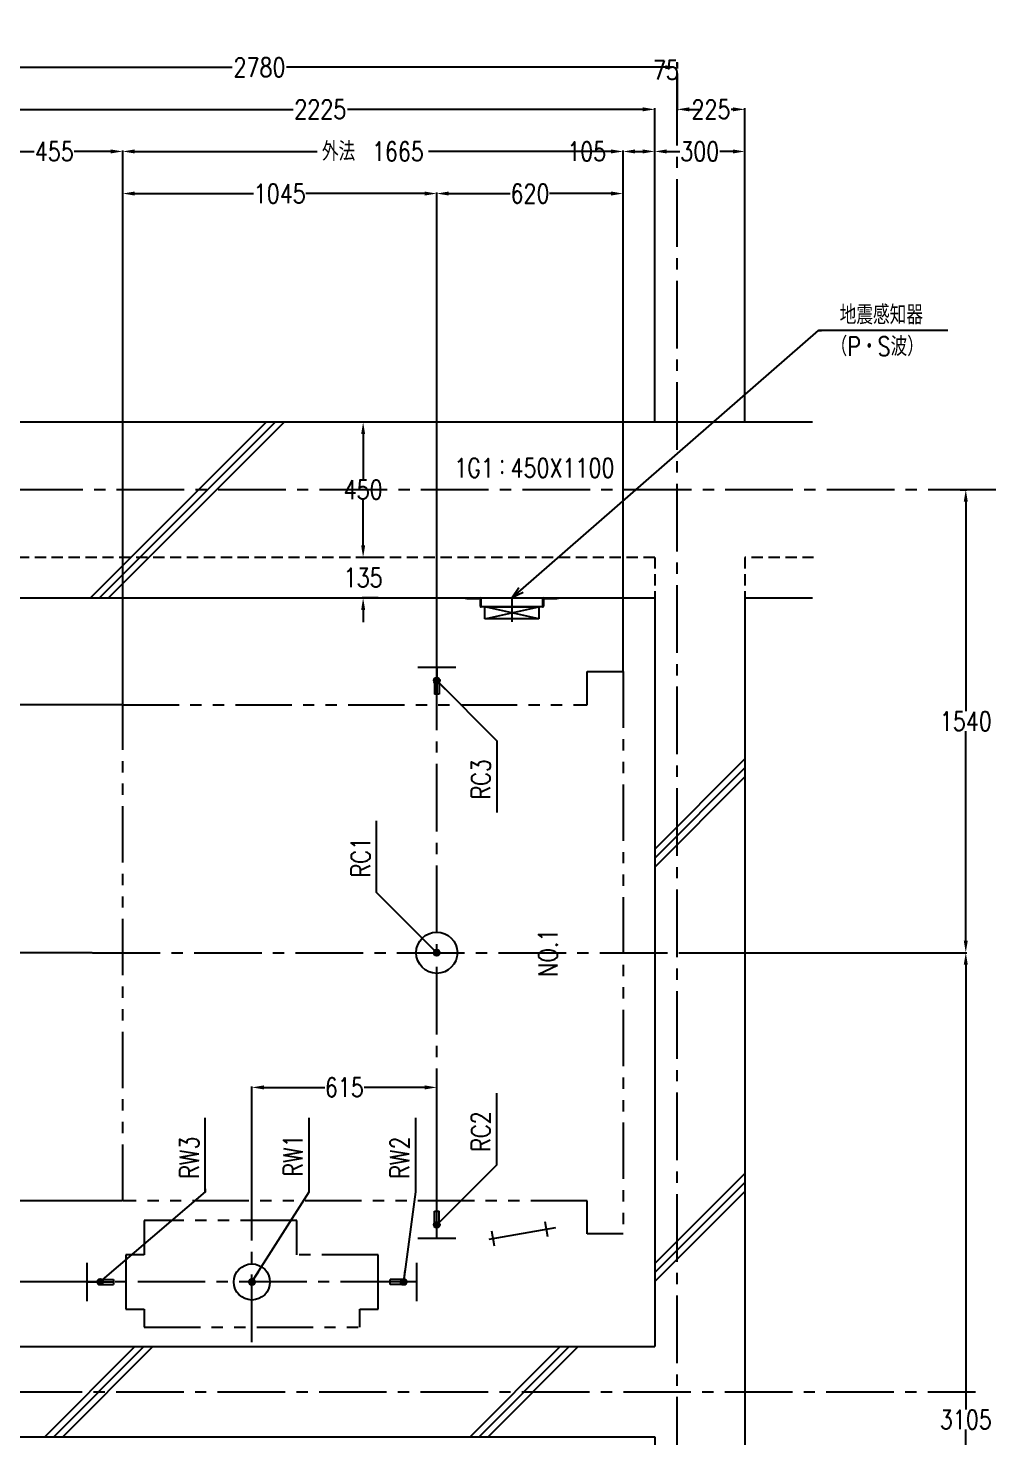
# Model space of a CAD drawing. Extents: x 1836 to 16224, y 361 to 11429.
# Drawn here: x 4117 to 7336, y 6359 to 11044 of the extents above; entities that cross this region are included whole.
import ezdxf
from ezdxf.enums import TextEntityAlignment as Align

# ---------------------------------------------------------------- set-up
doc = ezdxf.new("R2010")
doc.units = 0
doc.header["$LTSCALE"] = 300
doc.header["$MEASUREMENT"] = 0
for name, pattern in [('CENTER2', [1.125, 0.75, -0.125, 0.125, -0.125]), ('HIDDEN2', [0.1875, 0.125, -0.0625]), ('PHANTOM2', [1.25, 0.625, -0.125, 0.125, -0.125, 0.125, -0.125])]:
    doc.linetypes.add(name, pattern=pattern)
doc.layers.get('0').update_dxf_attribs({"linetype": 'CONTINUOUS'})
doc.layers.get('DEFPOINTS').update_dxf_attribs({"color": 8, "linetype": 'CONTINUOUS'})
for name, color, linetype in [('ZZ-BUILD-AXIS-T', 7, 'CENTER2'), ('ZZ-BUILD-W', 3, 'CONTINUOUS'), ('ZZ-CENT', 7, 'CENTER2'), ('ZZ-COMMENT', 6, 'CONTINUOUS'), ('ZZ-DIM-COM1', 6, 'CONTINUOUS'), ('ZZ-DIM-COM2', 7, 'CONTINUOUS'), ('ZZ-ETC', 7, 'CONTINUOUS'), ('ZZ-KIKI-ALL', 7, 'CONTINUOUS'), ('ZZ-OBJE', 3, 'CONTINUOUS'), ('ZZ-PHAN', 5, 'PHANTOM2')]:
    doc.layers.add(name, color=color, linetype=linetype)
doc.styles.add('MITOH', font='romans.shx', dxfattribs={"width": 0.8, "bigfont": 'extfont.shx'})
doc.dimstyles.get("Standard").update_dxf_attribs({"dimtxt": 0.18, "dimasz": 0.18, "dimexe": 0.18, "dimexo": 0.0625, "dimgap": 0.09, "dimtad": 0, "dimtih": 1, "dimtoh": 1, "dimzin": 0, "dimdsep": 46, "dimtxsty": 'MITOH', "dimcen": 0.09, "dimadec": 0, "dimazin": 0, "dimtfac": 1, "dimtofl": 0, "dimtmove": 2, "dimatfit": 3, "dimfxl": 1, "dimtolj": 1, "dimarcsym": 0})

# ---------------------------------------------------------------- blocks, each defined once
blk = doc.blocks.new('*U369')
at = {"layer": 'ZZ-COMMENT', "style": 'MITOH', "width": 0.8}
blk.add_text('RC1', height=63, rotation=90, dxfattribs=at).set_placement((5589.9, 8422.2))
blk = doc.blocks.new('DOTSMALL')
at = {"color": 0, "linetype": 'ByBlock'}
blk.add_line((0, 0), (-1, 0), dxfattribs=at)
for radius in [0.25, 0.17, 0.09]:
    blk.add_circle((0, 0), radius, dxfattribs=at)
blk = doc.blocks.new('*U370')
at = {"layer": 'ZZ-COMMENT'}
blk.add_lwpolyline([(5811.9, 8171.4), (5611.9, 8371.4), (5611.9, 8381.4)], dxfattribs=at)
at = {"layer": 'ZZ-COMMENT', "xscale": 40, "yscale": 40, "zscale": 40, "rotation": 314.9999999974246}
blk.add_blockref('DOTSMALL', (5811.9, 8171.4), dxfattribs=at)
blk = doc.blocks.new('*U371')
at = {"layer": 'ZZ-COMMENT', "style": 'MITOH', "width": 0.8}
blk.add_text('RC2', height=63, rotation=90, dxfattribs=at).set_placement((5989.9, 7510))
blk = doc.blocks.new('*U372')
at = {"layer": 'ZZ-COMMENT'}
blk.add_lwpolyline([(5811.9, 7266.4), (6011.9, 7466.4), (6011.9, 7476.4)], dxfattribs=at)
at = {"layer": 'ZZ-COMMENT', "xscale": 40, "yscale": 40, "zscale": 40, "rotation": 224.9999999974309}
blk.add_blockref('DOTSMALL', (5811.9, 7266.4), dxfattribs=at)
blk = doc.blocks.new('*U373')
at = {"layer": 'ZZ-COMMENT', "style": 'MITOH', "width": 0.8}
blk.add_text('RC3', height=63, rotation=90, dxfattribs=at).set_placement((5989.9, 8681.6))
blk = doc.blocks.new('*U374')
at = {"layer": 'ZZ-COMMENT'}
blk.add_lwpolyline([(5811.9, 9076.4), (6011.9, 8876.4), (6011.9, 8866.4)], dxfattribs=at)
at = {"layer": 'ZZ-COMMENT', "xscale": 40, "yscale": 40, "zscale": 40, "rotation": 134.999999997431}
blk.add_blockref('DOTSMALL', (5811.9, 9076.4), dxfattribs=at)
blk = doc.blocks.new('*U375')
at = {"layer": 'ZZ-COMMENT', "style": 'MITOH', "width": 0.8}
blk.add_text('RW1', height=63, rotation=90, dxfattribs=at).set_placement((5364.9, 7427.2))
blk = doc.blocks.new('*U376')
at = {"layer": 'ZZ-COMMENT'}
blk.add_lwpolyline([(5196.9, 7076.4), (5386.9, 7376.4), (5386.9, 7386.4)], dxfattribs=at)
at = {"layer": 'ZZ-COMMENT', "xscale": 40, "yscale": 40, "zscale": 40, "rotation": 237.6525564979842}
blk.add_blockref('DOTSMALL', (5196.9, 7076.4), dxfattribs=at)
blk = doc.blocks.new('*U377')
at = {"layer": 'ZZ-COMMENT', "style": 'MITOH', "width": 0.8}
blk.add_text('RW2', height=63, rotation=90, dxfattribs=at).set_placement((5719.9, 7420))
blk = doc.blocks.new('*U378')
at = {"layer": 'ZZ-COMMENT'}
blk.add_lwpolyline([(5701.9, 7076.4), (5741.9, 7376.4), (5741.9, 7386.4)], dxfattribs=at)
at = {"layer": 'ZZ-COMMENT', "xscale": 40, "yscale": 40, "zscale": 40, "rotation": 262.4053566288342}
blk.add_blockref('DOTSMALL', (5701.9, 7076.4), dxfattribs=at)
blk = doc.blocks.new('*U379')
at = {"layer": 'ZZ-COMMENT', "style": 'MITOH', "width": 0.8}
blk.add_text('RW3', height=63, rotation=90, dxfattribs=at).set_placement((5019.9, 7420))
blk = doc.blocks.new('*U380')
at = {"layer": 'ZZ-COMMENT'}
blk.add_lwpolyline([(4691.9, 7076.4), (5041.9, 7376.4), (5041.9, 7386.4)], dxfattribs=at)
at = {"layer": 'ZZ-COMMENT', "xscale": 40, "yscale": 40, "zscale": 40, "rotation": 220.6012946424311}
blk.add_blockref('DOTSMALL', (4691.9, 7076.4), dxfattribs=at)
blk = doc.blocks.new('*U382')
at = {"layer": 'ZZ-COMMENT', "style": 'MITOH', "width": 0.8}
for s, p in [('地震感知器', (7152.4, 10261.4)), ('（P・S波）', (7122.1, 10156.4))]:
    blk.add_text(s, height=63, dxfattribs=at).set_placement(p)
blk = doc.blocks.new('_OPEN30')
at = {"color": 0, "linetype": 'ByBlock'}
for p, q in [((-1, 0.27), (0, 0)), ((0, 0), (-1, -0.27)), ((0, 0), (-1, 0))]:
    blk.add_line(p, q, dxfattribs=at)
blk = doc.blocks.new('*U383')
at = {"layer": 'ZZ-COMMENT'}
blk.add_lwpolyline([(6092, 9377.7), (7081.9, 10241.4), (7091.9, 10241.4)], dxfattribs=at)
at = {"layer": 'ZZ-COMMENT', "xscale": 40, "yscale": 40, "zscale": 40, "rotation": 221.1062924474804}
blk.add_blockref('_OPEN30', (6061.9, 9351.4), dxfattribs=at)
blk = doc.blocks.new('*D422')
at = {"layer": 'DEFPOINTS', "color": 0, "transparency": 16777216}
for p in [(6291.1, 7968.6), (7236.1, 7968.6), (6226.1, 4863.6)]:
    blk.add_point(p, dxfattribs=at)
at = {"layer": 'ZZ-DIM-COM1', "color": 0, "lineweight": -2, "transparency": 16777216}
for p, q in [((6292.3, 7968.6), (7239.7, 7968.6)), ((7236.1, 7928.6), (7236.1, 6449.4)), ((7236.1, 4903.6), (7236.1, 6382.8)), ((6227.3, 4863.6), (7239.7, 4863.6))]:
    blk.add_line(p, q, dxfattribs=at)
at = {"layer": 'ZZ-DIM-COM1', "color": 0, "transparency": 16777216}
for points in [[(7229.4, 7928.6), (7242.8, 7928.6), (7236.1, 7968.6)], [(7229.4, 4903.6), (7242.8, 4903.6), (7236.1, 4863.6)]]:
    blk.add_solid(points, dxfattribs=at)
at = {"layer": 'ZZ-DIM-COM1', "color": 0, "transparency": 16777216, "insert": (7236.1, 6416.1), "char_height": 63, "attachment_point": 5, "style": 'MITOH'}
blk.add_mtext('\\A1;3105', dxfattribs=at)
blk = doc.blocks.new('*D423')
at = {"layer": 'DEFPOINTS', "color": 0, "transparency": 16777216}
for p in [(7216.1, 9508.6), (7236.1, 9508.6), (6291.1, 7968.6)]:
    blk.add_point(p, dxfattribs=at)
at = {"layer": 'ZZ-DIM-COM1', "color": 0, "lineweight": -2, "transparency": 16777216}
for p, q in [((7217.3, 9508.6), (7239.7, 9508.6)), ((7236.1, 9468.6), (7236.1, 8771.9)), ((7236.1, 8008.6), (7236.1, 8705.3)), ((6292.3, 7968.6), (7239.7, 7968.6))]:
    blk.add_line(p, q, dxfattribs=at)
at = {"layer": 'ZZ-DIM-COM1', "color": 0, "transparency": 16777216}
for points in [[(7229.4, 9468.6), (7242.8, 9468.6), (7236.1, 9508.6)], [(7229.4, 8008.6), (7242.8, 8008.6), (7236.1, 7968.6)]]:
    blk.add_solid(points, dxfattribs=at)
at = {"layer": 'ZZ-DIM-COM1', "color": 0, "transparency": 16777216, "insert": (7236.1, 8738.6), "char_height": 63, "attachment_point": 5, "style": 'MITOH'}
blk.add_mtext('\\A1;1540', dxfattribs=at)
blk = doc.blocks.new('*D426')
at = {"layer": 'DEFPOINTS', "color": 0, "transparency": 16777216}
for p in [(2836.1, 6358.6), (3976.1, 6358.6), (4231.1, 5798.6)]:
    blk.add_point(p, dxfattribs=at)
at = {"layer": 'ZZ-DIM-COM1', "color": 0, "lineweight": -2, "transparency": 16777216}
for p, q in [((3974.8, 6358.6), (2832.5, 6358.6)), ((2836.1, 6318.6), (2836.1, 6111.9)), ((2836.1, 5838.6), (2836.1, 6045.3)), ((4229.8, 5798.6), (2832.5, 5798.6))]:
    blk.add_line(p, q, dxfattribs=at)
at = {"layer": 'ZZ-DIM-COM1', "color": 0, "transparency": 16777216}
for points in [[(2829.4, 6318.6), (2842.8, 6318.6), (2836.1, 6358.6)], [(2829.4, 5838.6), (2842.8, 5838.6), (2836.1, 5798.6)]]:
    blk.add_solid(points, dxfattribs=at)
at = {"layer": 'ZZ-DIM-COM1', "color": 0, "transparency": 16777216, "insert": (2836.1, 6078.6), "char_height": 63, "attachment_point": 5, "style": 'MITOH'}
blk.add_mtext('\\A1;560', dxfattribs=at)
blk = doc.blocks.new('*D437')
at = {"layer": 'DEFPOINTS', "color": 0, "transparency": 16777216}
for p in [(5476.1, 10493.6), (6096.1, 9733.6), (5476.1, 8915.6)]:
    blk.add_point(p, dxfattribs=at)
at = {"layer": 'ZZ-DIM-COM2', "color": 0, "lineweight": -2, "transparency": 16777216}
for p, q in [((5476.1, 8916.9), (5476.1, 10497.2)), ((6096.1, 9734.9), (6096.1, 10497.2)), ((5516.1, 10493.6), (5720.7, 10493.6)), ((6056.1, 10493.6), (5851.5, 10493.6))]:
    blk.add_line(p, q, dxfattribs=at)
at = {"layer": 'ZZ-DIM-COM2', "color": 0, "transparency": 16777216}
for points in [[(5516.1, 10500.3), (5516.1, 10487), (5476.1, 10493.6)], [(6056.1, 10500.3), (6056.1, 10487), (6096.1, 10493.6)]]:
    blk.add_solid(points, dxfattribs=at)
at = {"layer": 'ZZ-DIM-COM2', "color": 0, "transparency": 16777216, "insert": (5786.1, 10493.6), "char_height": 63, "attachment_point": 5, "style": 'MITOH'}
blk.add_mtext('\\A1;620', dxfattribs=at)
blk = doc.blocks.new('*D438')
at = {"layer": 'DEFPOINTS', "color": 0, "transparency": 16777216}
for p in [(4431.1, 10493.6), (4431.1, 9733.6), (5476.1, 8915.6)]:
    blk.add_point(p, dxfattribs=at)
at = {"layer": 'ZZ-DIM-COM2', "color": 0, "lineweight": -2, "transparency": 16777216}
for p, q in [((4431.1, 9734.9), (4431.1, 10497.2)), ((5476.1, 8916.9), (5476.1, 10497.2)), ((4471.1, 10493.6), (4866.6, 10493.6)), ((5436.1, 10493.6), (5040.6, 10493.6))]:
    blk.add_line(p, q, dxfattribs=at)
at = {"layer": 'ZZ-DIM-COM2', "color": 0, "transparency": 16777216}
for points in [[(4471.1, 10500.3), (4471.1, 10487), (4431.1, 10493.6)], [(5436.1, 10500.3), (5436.1, 10487), (5476.1, 10493.6)]]:
    blk.add_solid(points, dxfattribs=at)
at = {"layer": 'ZZ-DIM-COM2', "color": 0, "transparency": 16777216, "insert": (4953.6, 10493.6), "char_height": 63, "attachment_point": 5, "style": 'MITOH'}
blk.add_mtext('\\A1;1045', dxfattribs=at)
blk = doc.blocks.new('*D439')
at = {"layer": 'DEFPOINTS', "color": 0, "transparency": 16777216}
for p in [(6201.1, 10633.6), (6201.1, 9733.6), (6096.1, 8903.6)]:
    blk.add_point(p, dxfattribs=at)
at = {"layer": 'ZZ-DIM-COM1', "color": 0, "lineweight": -2, "transparency": 16777216}
for p, q in [((6096.1, 8904.9), (6096.1, 10637.2)), ((6201.1, 9734.9), (6201.1, 10637.2)), ((6136.1, 10633.6), (6161.1, 10633.6))]:
    blk.add_line(p, q, dxfattribs=at)
at = {"layer": 'ZZ-DIM-COM1', "color": 0, "transparency": 16777216}
for points in [[(6136.1, 10640.3), (6136.1, 10627), (6096.1, 10633.6)], [(6161.1, 10640.3), (6161.1, 10627), (6201.1, 10633.6)]]:
    blk.add_solid(points, dxfattribs=at)
at = {"layer": 'ZZ-DIM-COM1', "color": 0, "transparency": 16777216, "insert": (5974.9, 10633.6), "char_height": 63, "attachment_point": 5, "style": 'MITOH'}
blk.add_mtext('\\A1;105', dxfattribs=at)
blk = doc.blocks.new('*D440')
at = {"layer": 'DEFPOINTS', "color": 0, "transparency": 16777216}
for p in [(4431.1, 10633.6), (6096.1, 8903.6), (4431.1, 8793.6)]:
    blk.add_point(p, dxfattribs=at)
at = {"layer": 'ZZ-DIM-COM1', "color": 0, "lineweight": -2, "transparency": 16777216}
for p, q in [((4431.1, 8794.9), (4431.1, 10637.2)), ((6096.1, 8904.9), (6096.1, 10637.2)), ((4471.1, 10633.6), (5078.7, 10633.6)), ((6056.1, 10633.6), (5448.5, 10633.6))]:
    blk.add_line(p, q, dxfattribs=at)
at = {"layer": 'ZZ-DIM-COM1', "color": 0, "transparency": 16777216}
for points in [[(4471.1, 10640.3), (4471.1, 10627), (4431.1, 10633.6)], [(6056.1, 10640.3), (6056.1, 10627), (6096.1, 10633.6)]]:
    blk.add_solid(points, dxfattribs=at)
at = {"layer": 'ZZ-DIM-COM1', "color": 0, "transparency": 16777216, "insert": (5263.6, 10633.6), "char_height": 63, "attachment_point": 5, "style": 'MITOH'}
blk.add_mtext('\\A1;外法\u30001665', dxfattribs=at)
blk = doc.blocks.new('*D441')
at = {"layer": 'DEFPOINTS', "color": 0, "transparency": 16777216}
for p in [(3976.1, 10633.6), (3976.1, 9933.6), (4431.1, 8793.6)]:
    blk.add_point(p, dxfattribs=at)
at = {"layer": 'ZZ-DIM-COM1', "color": 0, "lineweight": -2, "transparency": 16777216}
for p, q in [((3976.1, 9934.9), (3976.1, 10637.2)), ((4431.1, 8794.9), (4431.1, 10637.2)), ((4016.1, 10633.6), (4137, 10633.6)), ((4391.1, 10633.6), (4270.2, 10633.6))]:
    blk.add_line(p, q, dxfattribs=at)
at = {"layer": 'ZZ-DIM-COM1', "color": 0, "transparency": 16777216}
for points in [[(4016.1, 10640.3), (4016.1, 10627), (3976.1, 10633.6)], [(4391.1, 10640.3), (4391.1, 10627), (4431.1, 10633.6)]]:
    blk.add_solid(points, dxfattribs=at)
at = {"layer": 'ZZ-DIM-COM1', "color": 0, "transparency": 16777216, "insert": (4203.6, 10633.6), "char_height": 63, "attachment_point": 5, "style": 'MITOH'}
blk.add_mtext('\\A1;455', dxfattribs=at)
blk = doc.blocks.new('*D442')
at = {"layer": 'DEFPOINTS', "color": 0, "transparency": 16777216}
for p in [(6201.1, 10633.6), (6201.1, 9733.6), (6501.1, 9733.6)]:
    blk.add_point(p, dxfattribs=at)
at = {"layer": 'ZZ-DIM-COM1', "color": 0, "lineweight": -2, "transparency": 16777216}
for p, q in [((6201.1, 9734.9), (6201.1, 10637.2)), ((6501.1, 9734.9), (6501.1, 10637.2)), ((6241.1, 10633.6), (6284.5, 10633.6)), ((6461.1, 10633.6), (6417.7, 10633.6))]:
    blk.add_line(p, q, dxfattribs=at)
at = {"layer": 'ZZ-DIM-COM1', "color": 0, "transparency": 16777216}
for points in [[(6241.1, 10640.3), (6241.1, 10627), (6201.1, 10633.6)], [(6461.1, 10640.3), (6461.1, 10627), (6501.1, 10633.6)]]:
    blk.add_solid(points, dxfattribs=at)
at = {"layer": 'ZZ-DIM-COM1', "color": 0, "transparency": 16777216, "insert": (6351.1, 10633.6), "char_height": 63, "attachment_point": 5, "style": 'MITOH'}
blk.add_mtext('\\A1;300', dxfattribs=at)
blk = doc.blocks.new('*D444')
at = {"layer": 'DEFPOINTS', "color": 0, "transparency": 16777216}
for p in [(6276.1, 10893.6), (6276.1, 10773.6), (6501.1, 9733.6)]:
    blk.add_point(p, dxfattribs=at)
at = {"layer": 'ZZ-DIM-COM2', "color": 0, "lineweight": -2, "transparency": 16777216}
for p, q in [((6276.1, 10892.4), (6276.1, 10770)), ((6501.1, 9734.9), (6501.1, 10777.2)), ((6316.1, 10773.6), (6322, 10773.6)), ((6461.1, 10773.6), (6455.2, 10773.6))]:
    blk.add_line(p, q, dxfattribs=at)
at = {"layer": 'ZZ-DIM-COM2', "color": 0, "transparency": 16777216}
for points in [[(6316.1, 10780.3), (6316.1, 10767), (6276.1, 10773.6)], [(6461.1, 10780.3), (6461.1, 10767), (6501.1, 10773.6)]]:
    blk.add_solid(points, dxfattribs=at)
at = {"layer": 'ZZ-DIM-COM2', "color": 0, "transparency": 16777216, "insert": (6388.6, 10773.6), "char_height": 63, "attachment_point": 5, "style": 'MITOH'}
blk.add_mtext('\\A1;225', dxfattribs=at)
blk = doc.blocks.new('*D445')
at = {"layer": 'DEFPOINTS', "color": 0, "transparency": 16777216}
for p in [(6276.1, 10893.6), (6201.1, 10773.6), (6201.1, 9733.6)]:
    blk.add_point(p, dxfattribs=at)
at = {"layer": 'ZZ-DIM-COM1', "color": 0, "lineweight": -2, "transparency": 16777216}
for p, q in [((6276.1, 10892.4), (6276.1, 10770)), ((6201.1, 9734.9), (6201.1, 10777.2)), ((6161.1, 10773.6), (6121.1, 10773.6)), ((6316.1, 10773.6), (6356.1, 10773.6))]:
    blk.add_line(p, q, dxfattribs=at)
at = {"layer": 'ZZ-DIM-COM1', "color": 0, "transparency": 16777216}
for points in [[(6161.1, 10780.3), (6161.1, 10767), (6201.1, 10773.6)], [(6316.1, 10780.3), (6316.1, 10767), (6276.1, 10773.6)]]:
    blk.add_solid(points, dxfattribs=at)
at = {"layer": 'ZZ-DIM-COM1', "color": 0, "transparency": 16777216, "insert": (6238.6, 10904.1), "char_height": 63, "attachment_point": 5, "style": 'MITOH'}
blk.add_mtext('\\A1;75', dxfattribs=at)
blk = doc.blocks.new('*D446')
at = {"layer": 'DEFPOINTS', "color": 0, "transparency": 16777216}
for p in [(3976.1, 10773.6), (3976.1, 9933.6), (6201.1, 9733.6)]:
    blk.add_point(p, dxfattribs=at)
at = {"layer": 'ZZ-DIM-COM1', "color": 0, "lineweight": -2, "transparency": 16777216}
for p, q in [((3976.1, 9934.9), (3976.1, 10777.2)), ((6201.1, 9734.9), (6201.1, 10777.2)), ((4016.1, 10773.6), (4998, 10773.6)), ((6161.1, 10773.6), (5179.2, 10773.6))]:
    blk.add_line(p, q, dxfattribs=at)
at = {"layer": 'ZZ-DIM-COM1', "color": 0, "transparency": 16777216}
for points in [[(4016.1, 10780.3), (4016.1, 10767), (3976.1, 10773.6)], [(6161.1, 10780.3), (6161.1, 10767), (6201.1, 10773.6)]]:
    blk.add_solid(points, dxfattribs=at)
at = {"layer": 'ZZ-DIM-COM1', "color": 0, "transparency": 16777216, "insert": (5088.6, 10773.6), "char_height": 63, "attachment_point": 5, "style": 'MITOH'}
blk.add_mtext('\\A1;2225', dxfattribs=at)
blk = doc.blocks.new('*D449')
at = {"layer": 'DEFPOINTS', "color": 0, "transparency": 16777216}
for p in [(3496.1, 11043.6), (6276.1, 10930.3), (3496.1, 10913.6)]:
    blk.add_point(p, dxfattribs=at)
at = {"layer": 'ZZ-DIM-COM1', "color": 0, "lineweight": -2, "transparency": 16777216}
for p, q in [((3496.1, 11042.4), (3496.1, 10910)), ((6276.1, 10929), (6276.1, 10910)), ((3536.1, 10913.6), (4795.5, 10913.6)), ((6236.1, 10913.6), (4976.7, 10913.6))]:
    blk.add_line(p, q, dxfattribs=at)
at = {"layer": 'ZZ-DIM-COM1', "color": 0, "transparency": 16777216}
for points in [[(3536.1, 10920.3), (3536.1, 10907), (3496.1, 10913.6)], [(6236.1, 10920.3), (6236.1, 10907), (6276.1, 10913.6)]]:
    blk.add_solid(points, dxfattribs=at)
at = {"layer": 'ZZ-DIM-COM1', "color": 0, "transparency": 16777216, "insert": (4886.1, 10913.6), "char_height": 63, "attachment_point": 5, "style": 'MITOH'}
blk.add_mtext('\\A1;2780', dxfattribs=at)
blk = doc.blocks.new('*D450')
at = {"layer": 'DEFPOINTS', "color": 0, "transparency": 16777216}
for p in [(2836.1, 7143.6), (4431.1, 7143.6), (3976.1, 6658.6)]:
    blk.add_point(p, dxfattribs=at)
at = {"layer": 'ZZ-DIM-COM1', "color": 190, "lineweight": -2, "transparency": 16777216}
for p, q in [((4429.8, 7143.6), (2832.5, 7143.6)), ((2836.1, 7103.6), (2836.1, 6934.4)), ((2836.1, 6698.6), (2836.1, 6867.8)), ((3974.8, 6658.6), (2832.5, 6658.6))]:
    blk.add_line(p, q, dxfattribs=at)
at = {"layer": 'ZZ-DIM-COM1', "color": 190, "transparency": 16777216}
for points in [[(2829.4, 7103.6), (2842.8, 7103.6), (2836.1, 7143.6)], [(2829.4, 6698.6), (2842.8, 6698.6), (2836.1, 6658.6)]]:
    blk.add_solid(points, dxfattribs=at)
at = {"layer": 'ZZ-DIM-COM1', "color": 190, "transparency": 16777216, "insert": (2836.1, 6901.1), "char_height": 63, "attachment_point": 5, "style": 'MITOH'}
blk.add_mtext('\\A1;485.00', dxfattribs=at)
blk = doc.blocks.new('*D451')
at = {"layer": 'DEFPOINTS', "color": 0, "transparency": 16777216}
for p in [(2836.1, 8793.6), (4431.1, 8793.6), (4431.1, 7143.6)]:
    blk.add_point(p, dxfattribs=at)
at = {"layer": 'ZZ-DIM-COM1', "color": 0, "lineweight": -2, "transparency": 16777216}
for p, q in [((4429.8, 8793.6), (2832.5, 8793.6)), ((2836.1, 8753.6), (2836.1, 8001.9)), ((2836.1, 7183.6), (2836.1, 7935.3)), ((4429.8, 7143.6), (2832.5, 7143.6))]:
    blk.add_line(p, q, dxfattribs=at)
at = {"layer": 'ZZ-DIM-COM1', "color": 0, "transparency": 16777216}
for points in [[(2829.4, 8753.6), (2842.8, 8753.6), (2836.1, 8793.6)], [(2829.4, 7183.6), (2842.8, 7183.6), (2836.1, 7143.6)]]:
    blk.add_solid(points, dxfattribs=at)
at = {"layer": 'ZZ-DIM-COM1', "color": 0, "transparency": 16777216, "insert": (2836.1, 7968.6), "char_height": 63, "attachment_point": 5, "style": 'MITOH'}
blk.add_mtext('\\A1;外法\u30001650', dxfattribs=at)
blk = doc.blocks.new('*D452')
at = {"layer": 'DEFPOINTS', "color": 0, "transparency": 16777216}
for p in [(2836.1, 9148.6), (3416.1, 9148.6), (4431.1, 8793.6)]:
    blk.add_point(p, dxfattribs=at)
at = {"layer": 'ZZ-DIM-COM1', "color": 0, "lineweight": -2, "transparency": 16777216}
for p, q in [((3414.8, 9148.6), (2832.5, 9148.6)), ((2836.1, 9108.6), (2836.1, 9004.4)), ((2836.1, 8833.6), (2836.1, 8937.8)), ((4429.8, 8793.6), (2832.5, 8793.6))]:
    blk.add_line(p, q, dxfattribs=at)
at = {"layer": 'ZZ-DIM-COM1', "color": 0, "transparency": 16777216}
for points in [[(2829.4, 9108.6), (2842.8, 9108.6), (2836.1, 9148.6)], [(2829.4, 8833.6), (2842.8, 8833.6), (2836.1, 8793.6)]]:
    blk.add_solid(points, dxfattribs=at)
at = {"layer": 'ZZ-DIM-COM1', "color": 0, "transparency": 16777216, "insert": (2836.1, 8971.1), "char_height": 63, "attachment_point": 5, "style": 'MITOH'}
blk.add_mtext('\\A1;355', dxfattribs=at)
blk = doc.blocks.new('*D453')
at = {"layer": 'DEFPOINTS', "color": 0, "transparency": 16777216}
for p in [(2976.1, 7968.6), (4331.1, 7968.6), (4341.1, 6873.6)]:
    blk.add_point(p, dxfattribs=at)
at = {"layer": 'ZZ-DIM-COM2', "color": 0, "lineweight": -2, "transparency": 16777216}
for p, q in [((4329.8, 7968.6), (2972.5, 7968.6)), ((2976.1, 7928.6), (2976.1, 7454.4)), ((2976.1, 6913.6), (2976.1, 7387.8)), ((4339.8, 6873.6), (2972.5, 6873.6))]:
    blk.add_line(p, q, dxfattribs=at)
at = {"layer": 'ZZ-DIM-COM2', "color": 0, "transparency": 16777216}
for points in [[(2969.4, 7928.6), (2982.8, 7928.6), (2976.1, 7968.6)], [(2969.4, 6913.6), (2982.8, 6913.6), (2976.1, 6873.6)]]:
    blk.add_solid(points, dxfattribs=at)
at = {"layer": 'ZZ-DIM-COM2', "color": 0, "transparency": 16777216, "insert": (2976.1, 7421.1), "char_height": 63, "attachment_point": 5, "style": 'MITOH'}
blk.add_mtext('\\A1;1095.00', dxfattribs=at)
blk = doc.blocks.new('*D519')
at = {"layer": 'DEFPOINTS', "color": 0, "transparency": 16777216}
for p in [(5231.1, 9283.6), (5282.4, 9283.6), (5282.4, 9148.6)]:
    blk.add_point(p, dxfattribs=at)
at = {"layer": 'ZZ-DIM-COM1', "color": 0, "lineweight": -2, "transparency": 16777216}
for p, q in [((5231.1, 9323.6), (5231.1, 9363.6)), ((5281.2, 9283.6), (5227.5, 9283.6)), ((5281.2, 9148.6), (5227.5, 9148.6)), ((5231.1, 9108.6), (5231.1, 9068.6))]:
    blk.add_line(p, q, dxfattribs=at)
at = {"layer": 'ZZ-DIM-COM1', "color": 0, "transparency": 16777216}
for points in [[(5224.5, 9323.6), (5237.8, 9323.6), (5231.1, 9283.6)], [(5224.5, 9108.6), (5237.8, 9108.6), (5231.1, 9148.6)]]:
    blk.add_solid(points, dxfattribs=at)
at = {"layer": 'ZZ-DIM-COM1', "color": 0, "transparency": 16777216, "insert": (5231.1, 9216.1), "char_height": 63, "attachment_point": 5, "style": 'MITOH'}
blk.add_mtext('\\A1;135', dxfattribs=at)
blk = doc.blocks.new('*D520')
at = {"layer": 'DEFPOINTS', "color": 0, "transparency": 16777216}
for p in [(5231.1, 9733.6), (5282.4, 9733.6), (5282.4, 9283.6)]:
    blk.add_point(p, dxfattribs=at)
at = {"layer": 'ZZ-DIM-COM1', "color": 0, "lineweight": -2, "transparency": 16777216}
for p, q in [((5281.2, 9733.6), (5227.5, 9733.6)), ((5231.1, 9693.6), (5231.1, 9541.9)), ((5231.1, 9323.6), (5231.1, 9475.3)), ((5281.2, 9283.6), (5227.5, 9283.6))]:
    blk.add_line(p, q, dxfattribs=at)
at = {"layer": 'ZZ-DIM-COM1', "color": 0, "transparency": 16777216}
for points in [[(5224.5, 9693.6), (5237.8, 9693.6), (5231.1, 9733.6)], [(5224.5, 9323.6), (5237.8, 9323.6), (5231.1, 9283.6)]]:
    blk.add_solid(points, dxfattribs=at)
at = {"layer": 'ZZ-DIM-COM1', "color": 0, "transparency": 16777216, "insert": (5231.1, 9508.6), "char_height": 63, "attachment_point": 5, "style": 'MITOH'}
blk.add_mtext('\\A1;450', dxfattribs=at)
blk = doc.blocks.new('*D541')
at = {"layer": 'DEFPOINTS', "color": 0, "transparency": 16777216}
for p in [(4861.1, 7520.7), (4861.1, 7128.6), (5476.1, 7143.6)]:
    blk.add_point(p, dxfattribs=at)
at = {"layer": 'ZZ-DIM-COM2', "color": 0, "lineweight": -2, "transparency": 16777216}
for p, q in [((4861.1, 7129.9), (4861.1, 7524.3)), ((4901.1, 7520.7), (5103.2, 7520.7)), ((5436.1, 7520.7), (5234, 7520.7)), ((5476.1, 7144.9), (5476.1, 7524.3))]:
    blk.add_line(p, q, dxfattribs=at)
at = {"layer": 'ZZ-DIM-COM2', "color": 0, "transparency": 16777216}
for points in [[(4901.1, 7527.4), (4901.1, 7514), (4861.1, 7520.7)], [(5436.1, 7527.4), (5436.1, 7514), (5476.1, 7520.7)]]:
    blk.add_solid(points, dxfattribs=at)
at = {"layer": 'ZZ-DIM-COM2', "color": 0, "transparency": 16777216, "insert": (5168.6, 7520.7), "char_height": 63, "attachment_point": 5, "style": 'MITOH'}
blk.add_mtext('\\A1;615', dxfattribs=at)

msp = doc.modelspace()

# ---------------------------------------------------------------- linework, layer by layer
at = {"layer": 'ZZ-BUILD-AXIS-T', "linetype": 'CENTER2'}
for p, q in [((6276.095, 1878.637), (6276.095, 10930.253)), ((7336.095, 9508.637), (2076.095, 9508.637)), ((2384.328, 6508.637), (7268.828, 6508.637))]:
    msp.add_line(p, q, dxfattribs=at)
at = {"layer": 'ZZ-BUILD-W', "linetype": 'Continuous'}
for p, q in [((6726.095, 9733.637), (4036.095, 9733.637)), ((3976.095, 9148.637), (6201.095, 9148.637)), ((6201.095, 9148.637), (6201.095, 6658.637)), ((6501.095, 9148.637), (6726.095, 9148.637)), ((6501.095, 9148.637), (6501.095, 3283.637)), ((3976.095, 6658.637), (6201.095, 6658.637)), ((3976.095, 6358.637), (6201.095, 6358.637)), ((6201.095, 6358.637), (6201.095, 3583.637))]:
    msp.add_line(p, q, dxfattribs=at)
at = {"layer": 'ZZ-BUILD-W', "color": 7, "linetype": 'Continuous'}
for p, q in [((4323.725, 9148.637), (4908.725, 9733.637)), ((4353.725, 9148.637), (4938.725, 9733.637)), ((4383.725, 9148.637), (4968.725, 9733.637)), ((6201.095, 8313.637), (6501.095, 8613.637)), ((6201.095, 8283.637), (6501.095, 8583.637)), ((6201.095, 8253.637), (6501.095, 8553.637)), ((6201.095, 6934.685), (6501.095, 7234.685)), ((6201.095, 6904.685), (6501.095, 7204.685)), ((6201.095, 6874.685), (6501.095, 7174.685)), ((4171.676, 6358.637), (4471.676, 6658.637)), ((4201.676, 6358.637), (4501.676, 6658.637)), ((4231.676, 6358.637), (4531.676, 6658.637)), ((5587.049, 6358.637), (5887.049, 6658.637)), ((5617.049, 6358.637), (5917.049, 6658.637)), ((5647.049, 6358.637), (5947.049, 6658.637))]:
    msp.add_line(p, q, dxfattribs=at)
at = {"layer": 'ZZ-BUILD-W', "color": 2, "linetype": 'HIDDEN2'}
for p, q in [((6201.095, 9283.637), (4036.095, 9283.637)), ((6201.095, 9283.637), (6201.095, 9148.637)), ((6729.871, 9283.637), (6501.095, 9283.637)), ((6501.095, 9283.637), (6501.095, 9148.637))]:
    msp.add_line(p, q, dxfattribs=at)
at = {"layer": 'ZZ-CENT', "linetype": 'CENTER2'}
for p, q in [((5726.095, 9148.637), (5726.095, 9069.591)), ((5816.095, 9078.637), (5636.095, 9118.637)), ((5636.095, 9078.637), (5816.095, 9118.637))]:
    msp.add_line(p, q, dxfattribs=at)
at = {"layer": 'ZZ-CENT', "color": 7, "linetype": 'CENTER2'}
for p, q in [((5476.095, 7021.637), (5476.095, 8915.637)), ((4331.095, 7968.637), (6291.095, 7968.637)), ((4861.095, 6673.637), (4861.095, 7128.637)), ((5381.095, 6873.637), (4341.095, 6873.637))]:
    msp.add_line(p, q, dxfattribs=at)
at = {"layer": 'ZZ-CENT'}
for p, q in [((5870.64, 7053.846), (5634.286, 7012.171)), ((5668.244, 6992.35), (5659.416, 7042.41)), ((5845.509, 7023.606), (5836.682, 7073.667))]:
    msp.add_line(p, q, dxfattribs=at)
at = {"layer": 'ZZ-COMMENT'}
for p, q in [((7176.015, 10038.637), (6746.095, 10038.637)), ((5676.095, 8673.637), (5676.095, 8435.237)), ((5276.095, 8168.637), (5276.095, 8407.037)), ((5676.095, 7263.637), (5676.095, 7502.037)), ((4706.095, 7173.637), (4706.095, 7419.237)), ((5051.095, 7173.637), (5051.095, 7419.237)), ((5406.095, 7173.637), (5406.095, 7419.237))]:
    msp.add_line(p, q, dxfattribs=at)
at = {"layer": 'ZZ-ETC', "color": 4}
for p, q in [((5571.095, 9148.637), (5619.595, 9148.637)), ((5571.095, 9147.037), (5571.095, 9148.637)), ((5619.595, 9147.037), (5571.095, 9147.037)), ((5576.095, 9147.037), (5616.095, 9147.037)), ((5621.095, 9121.737), (5621.095, 9145.537)), ((5622.695, 9145.537), (5622.695, 9121.737)), ((5829.495, 9121.737), (5829.495, 9145.537)), ((5831.095, 9145.537), (5831.095, 9121.737)), ((5832.595, 9148.637), (5881.095, 9148.637)), ((5881.095, 9147.037), (5832.595, 9147.037)), ((5836.095, 9147.037), (5876.095, 9147.037)), ((5881.095, 9148.637), (5881.095, 9147.037)), ((5624.195, 9120.237), (5827.995, 9120.237)), ((5827.995, 9118.637), (5624.195, 9118.637)), ((5636.095, 9118.637), (5816.095, 9118.637)), ((5636.095, 9078.637), (5636.095, 9118.637)), ((5816.095, 9118.637), (5816.095, 9078.637)), ((5816.095, 9078.637), (5636.095, 9078.637))]:
    msp.add_line(p, q, dxfattribs=at)
for centre, radius, start, end in [((5619.595, 9145.537), 3.1, 360, 90), ((5619.595, 9145.537), 1.5, 360, 90), ((5832.595, 9145.537), 3.1, 90, 180), ((5832.595, 9145.537), 1.5, 90, 180), ((5624.195, 9121.737), 3.1, 180, 270), ((5624.195, 9121.737), 1.5, 180, 270), ((5827.995, 9121.737), 1.5, 270, 360), ((5827.995, 9121.737), 3.1, 270, 360)]:
    msp.add_arc(centre, radius, start, end, dxfattribs=at)
at = {"layer": 'ZZ-OBJE', "color": 3}
for p, q in [((5539.595, 8917.637), (5412.595, 8917.637)), ((5476.095, 8917.637), (5476.095, 8828.637)), ((5468.095, 8873.637), (5468.095, 8828.637)), ((5484.095, 8873.637), (5468.095, 8873.637)), ((5484.095, 8873.637), (5484.095, 8828.637)), ((5484.095, 8828.637), (5468.095, 8828.637)), ((5468.095, 7063.637), (5468.095, 7108.637)), ((5468.095, 7108.637), (5484.095, 7108.637)), ((5476.095, 7019.637), (5476.095, 7108.637)), ((5484.095, 7063.637), (5484.095, 7108.637)), ((5468.095, 7063.637), (5484.095, 7063.637)), ((5412.595, 7019.637), (5539.595, 7019.637)), ((4312.095, 6937.137), (4312.095, 6810.137)), ((5410.095, 6810.137), (5410.095, 6937.137)), ((4312.095, 6873.637), (4401.095, 6873.637)), ((4356.095, 6881.637), (4401.095, 6881.637)), ((4356.095, 6881.637), (4356.095, 6865.637)), ((4356.095, 6865.637), (4401.095, 6865.637)), ((4401.095, 6881.637), (4401.095, 6865.637)), ((5366.095, 6881.637), (5321.095, 6881.637)), ((5321.095, 6865.637), (5321.095, 6881.637)), ((5410.095, 6873.637), (5321.095, 6873.637)), ((5366.095, 6865.637), (5321.095, 6865.637)), ((5366.095, 6865.637), (5366.095, 6881.637))]:
    msp.add_line(p, q, dxfattribs=at)
at = {"layer": 'ZZ-OBJE'}
for centre, radius in [((5476.095, 7968.637), 68.5), ((4861.095, 6873.637), 60)]:
    msp.add_circle(centre, radius, dxfattribs=at)
at = {"layer": 'ZZ-PHAN', "color": 5, "linetype": 'PHANTOM2'}
for p, q in [((5976.095, 8793.637), (5976.095, 8903.637)), ((5976.095, 8903.637), (6096.095, 8903.637)), ((6096.095, 8903.637), (6096.095, 7033.637)), ((4431.095, 7143.637), (4431.095, 8793.637)), ((4431.095, 8793.637), (5976.095, 8793.637)), ((5976.095, 7143.637), (4431.095, 7143.637)), ((5976.095, 7033.637), (5976.095, 7143.637)), ((5010.095, 7078.637), (4502.095, 7078.637)), ((4502.095, 7078.637), (4502.095, 6963.637)), ((5010.095, 6963.637), (5010.095, 7078.637)), ((6096.095, 7033.637), (5976.095, 7033.637)), ((4502.095, 6963.637), (4441.095, 6963.637)), ((4441.095, 6963.637), (4441.095, 6783.637)), ((5281.095, 6963.637), (5010.095, 6963.637)), ((5281.095, 6783.637), (5281.095, 6963.637)), ((4441.095, 6783.637), (4502.095, 6783.637)), ((4502.095, 6783.637), (4502.095, 6723.637)), ((5220.095, 6723.637), (5220.095, 6783.637)), ((5220.095, 6783.637), (5281.095, 6783.637)), ((4502.095, 6723.637), (5220.095, 6723.637))]:
    msp.add_line(p, q, dxfattribs=at)

# ---------------------------------------------------------------- block references
at = {"layer": 'ZZ-DIM-COM1'}
for name in ['*U382', '*U383', '*U374', '*U373', '*U369', '*U370', '*U371', '*U379', '*U375', '*U377', '*U372', '*U380', '*U376', '*U378']:
    msp.add_blockref(name, (-335.776, -202.762), dxfattribs=at)

# ---------------------------------------------------------------- texts
at = {"layer": 'ZZ-KIKI-ALL', "color": 4, "style": 'MITOH', "width": 0.8}
for s, rotation, p in [('1G1：450X1100', 360, (5800.638, 9581.271)), ('NO.1', 90, (5846.095, 7968.637))]:
    msp.add_text(s, height=63, rotation=rotation, dxfattribs=at).set_placement(p, align=Align.MIDDLE_CENTER)

# ---------------------------------------------------------------- dimensions: what is measured, and where the dimension line sits
at = {"layer": 'ZZ-DIM-COM1'}
for base, p1, p2, picture, middle in [((3496.095, 10913.637), (6276.095, 10930.253), (3496.095, 11043.637), '*D449', (4886.095, 10913.637)), ((6201.095, 10773.637), (6276.095, 10893.637), (6201.095, 9733.637), '*D445', (6238.595, 10904.137)), ((3976.095, 10773.637), (6201.095, 9733.637), (3976.095, 9933.637), '*D446', (5088.595, 10773.637)), ((3976.095, 10633.637), (4431.095, 8793.637), (3976.095, 9933.637), '*D441', (4203.595, 10633.637)), ((6201.095, 10633.637), (6501.095, 9733.637), (6201.095, 9733.637), '*D442', (6351.095, 10633.637))]:
    dim = msp.add_linear_dim(base=base, p1=p1, p2=p2, dimstyle='Standard', override={"dimscale": 20, "dimtxt": 3.15, "dimasz": 2, "dimdec": 0}, dxfattribs=at)
    dim.commit()
    dim.dimension.update_dxf_attribs({"geometry": picture, "text_midpoint": middle})
dim = msp.add_linear_dim(base=(4431.095, 10633.637), p1=(6096.095, 8903.637), p2=(4431.095, 8793.637), text='外法\u3000<>', dimstyle='Standard', override={"dimscale": 20, "dimtxt": 3.15, "dimasz": 2, "dimdec": 0}, dxfattribs=at)
dim.commit()
dim.dimension.update_dxf_attribs({"geometry": '*D440', "text_midpoint": (5263.595, 10633.637)})
dim = msp.add_linear_dim(base=(6201.095, 10633.637), p1=(6096.095, 8903.637), p2=(6201.095, 9733.637), dimstyle='Standard', override={"dimscale": 20, "dimtxt": 3.15, "dimasz": 2, "dimdec": 0}, dxfattribs=at)
dim.commit()
dim.dimension.update_dxf_attribs({"geometry": '*D439', "text_midpoint": (5974.895, 10633.637), "dimtype": 160})
for base, p1, p2, override, picture, middle in [((5231.135, 9733.637), (5282.422, 9283.637), (5282.422, 9733.637), {"dimscale": 20, "dimtxt": 3.15, "dimasz": 2, "dimdec": 0}, '*D520', (5231.135, 9508.637)), ((7236.095, 9508.637), (6291.095, 7968.637), (7216.095, 9508.637), {"dimscale": 20, "dimtxt": 3.15, "dimasz": 2, "dimdec": 0}, '*D423', (7236.095, 8738.637)), ((2836.095, 9148.637), (4431.095, 8793.637), (3416.095, 9148.637), {"dimscale": 20, "dimtxt": 3.15, "dimasz": 2, "dimdec": 0}, '*D452', (2836.095, 8971.137)), ((7236.095, 7968.637), (6226.095, 4863.637), (6291.095, 7968.637), {"dimscale": 20, "dimtxt": 3.15, "dimasz": 2, "dimdec": 0}, '*D422', (7236.095, 6416.137)), ((2836.095, 7143.637), (3976.095, 6658.637), (4431.095, 7143.637), {"dimscale": 20, "dimtxt": 3.15, "dimasz": 2, "dimjust": 0, "dimlfac": 1, "dimse1": 0, "dimse2": 0, "dimclrd": 190, "dimclre": 190, "dimclrt": 190, "dimtix": 1, "dimtfillclr": 190}, '*D450', (2836.095, 6901.137)), ((2836.095, 6358.637), (4231.095, 5798.637), (3976.095, 6358.637), {"dimscale": 20, "dimtxt": 3.15, "dimasz": 2, "dimdec": 0}, '*D426', (2836.095, 6078.637))]:
    dim = msp.add_linear_dim(base=base, p1=p1, p2=p2, angle=90, dimstyle='Standard', override=override, dxfattribs=at)
    dim.commit()
    dim.dimension.update_dxf_attribs({"geometry": picture, "text_midpoint": middle})
dim = msp.add_linear_dim(base=(5231.135, 9283.637), p1=(5282.422, 9148.637), p2=(5282.422, 9283.637), angle=90, dimstyle='Standard', override={"dimscale": 20, "dimtxt": 3.15, "dimasz": 2, "dimdec": 0}, dxfattribs=at)
dim.commit()
dim.dimension.update_dxf_attribs({"geometry": '*D519', "text_midpoint": (5231.135, 9216.137), "dimtype": 160})
dim = msp.add_linear_dim(base=(2836.095, 8793.637), p1=(4431.095, 7143.637), p2=(4431.095, 8793.637), angle=90, text='外法\u3000<>', dimstyle='Standard', override={"dimscale": 20, "dimtxt": 3.15, "dimasz": 2, "dimdec": 0}, dxfattribs=at)
dim.commit()
dim.dimension.update_dxf_attribs({"geometry": '*D451', "text_midpoint": (2836.095, 7968.637)})
at = {"layer": 'ZZ-DIM-COM2'}
for base, p1, p2, picture, middle in [((6276.095, 10773.637), (6501.095, 9733.637), (6276.095, 10893.637), '*D444', (6388.595, 10773.637)), ((4431.095, 10493.637), (5476.095, 8915.637), (4431.095, 9733.637), '*D438', (4953.595, 10493.637)), ((5476.095, 10493.637), (6096.095, 9733.637), (5476.095, 8915.637), '*D437', (5786.095, 10493.637)), ((4861.095, 7520.703), (5476.095, 7143.637), (4861.095, 7128.637), '*D541', (5168.595, 7520.703))]:
    dim = msp.add_linear_dim(base=base, p1=p1, p2=p2, dimstyle='Standard', override={"dimscale": 20, "dimtxt": 3.15, "dimasz": 2, "dimdec": 0}, dxfattribs=at)
    dim.commit()
    dim.dimension.update_dxf_attribs({"geometry": picture, "text_midpoint": middle})
dim = msp.add_linear_dim(base=(2976.095, 7968.637), p1=(4341.095, 6873.637), p2=(4331.095, 7968.637), angle=90, dimstyle='Standard', override={"dimscale": 20, "dimtxt": 3.15, "dimasz": 2, "dimjust": 0, "dimlfac": 1, "dimse1": 0, "dimse2": 0, "dimtix": 0}, dxfattribs=at)
dim.commit()
dim.dimension.update_dxf_attribs({"geometry": '*D453', "text_midpoint": (2976.095, 7421.137)})

doc.saveas('drawing.dxf')
